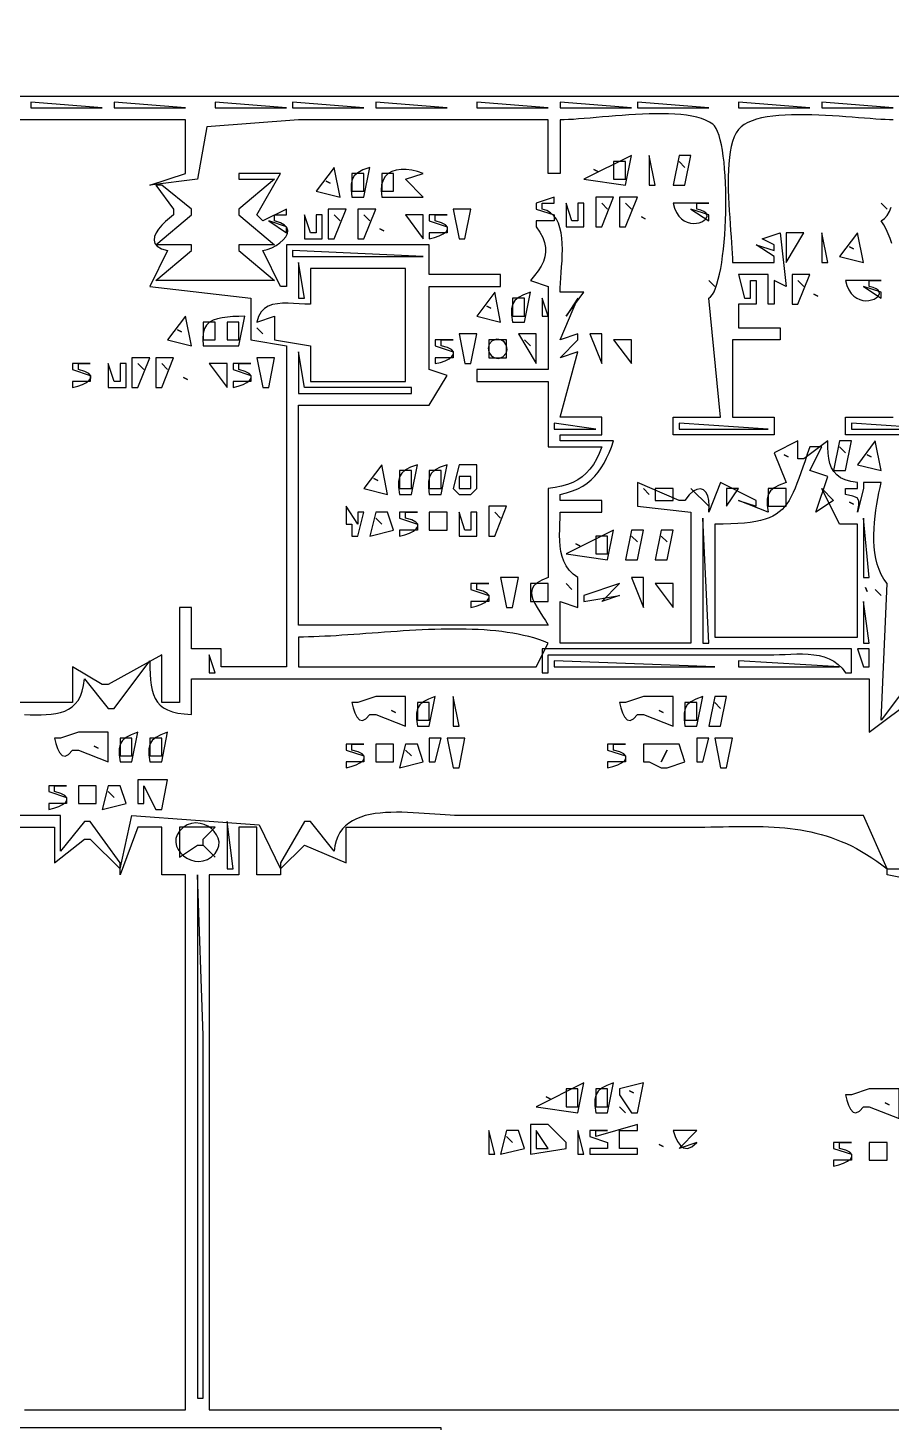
# Model space of a CAD drawing. Extents: x 0 to 1224, y 0 to 792.
# Drawn here: x 199.5 to 344.7, y 322.9 to 557.5 of the extents above; entities that cross this region are included whole.
import ezdxf

# ---------------------------------------------------------------- set-up
doc = ezdxf.new("R2010")
doc.units = 0
doc.layers.add('C7', color=7, linetype='CONTINUOUS')

msp = doc.modelspace()

# ---------------------------------------------------------------- linework, layer by layer
at = {"layer": 'C7'}
for points in [[(49, 773), (49, 134), (245, 134), (245, 215), (269, 214), (269, 322), (93, 322), (91, 415), (61, 415), (61, 498), (93, 498), (93, 546), (427, 546), (513, 546)], [(200, 545), (200, 544), (212, 544), (200, 545)], [(214, 545), (214, 544), (226, 544), (214, 545)], [(231, 545), (231, 544), (243, 544), (231, 545)], [(244, 545), (244, 544), (256, 544), (244, 545)], [(258, 545), (258, 544), (270, 544), (258, 545)], [(275, 545), (275, 544), (287, 544), (275, 545)], [(289, 545), (289, 544), (301, 544), (289, 545)], [(302, 545), (302, 544), (314, 544), (302, 545)], [(319, 545), (319, 544), (331, 544), (319, 545)], [(333, 545), (333, 544), (345, 544), (333, 545)], [(345, 542), (344.3893, 542.0101), (343.6942, 542.0386), (342.9218, 542.0829), (342.079, 542.1402), (341.1729, 542.2079), (340.2105, 542.2832), (339.1989, 542.3634), (338.145, 542.4458), (337.056, 542.5277), (335.9388, 542.6064), (334.8005, 542.6793), (333.6481, 542.7435), (332.4886, 542.7965), (331.329, 542.8354), (330.1765, 542.8577), (329.0379, 542.8605), (327.9204, 542.8412), (326.831, 542.7971), (325.7767, 542.7255), (324.7645, 542.6237), (323.8015, 542.4889), (322.8947, 542.3185), (322.0511, 542.1098), (321.2778, 541.86), (320.5818, 541.5665), (319.97, 541.2266), (319.4497, 540.8375), (319.0277, 540.3966), (318.6344, 539.8119), (318.2993, 539.1333), (318.0187, 538.3692), (317.7887, 537.528), (317.6057, 536.6179), (317.4656, 535.6474), (317.3649, 534.6249), (317.2996, 533.5586), (317.2661, 532.4569), (317.2604, 531.3282), (317.2788, 530.1808), (317.3176, 529.0232), (317.3729, 527.8636), (317.4409, 526.7104), (317.5178, 525.572), (317.5999, 524.4568), (317.6833, 523.373), (317.7643, 522.3291), (317.8391, 521.3334), (317.9038, 520.3943), (317.9547, 519.5201), (317.988, 518.7192), (318, 518), (325, 518), (325, 519), (322, 521), (325, 520), (325, 521), (323, 522), (326, 523), (327, 514), (325, 515), (325, 511), (324, 511), (324, 516), (319, 516), (320, 512), (321, 512), (321, 515), (322, 515), (322, 511), (319, 511), (319, 507), (326, 507), (326, 505), (318, 505), (318, 492), (325, 492), (325, 489), (308, 489), (308, 492), (316, 492), (314, 512), (314.311, 512.2409), (314.6053, 512.6087), (314.8826, 513.0948), (315.1427, 513.6911), (315.3854, 514.3891), (315.6106, 515.1806), (315.8181, 516.0571), (316.0076, 517.0105), (316.179, 518.0323), (316.332, 519.1142), (316.4665, 520.248), (316.5822, 521.4252), (316.6791, 522.6376), (316.7568, 523.8768), (316.8153, 525.1345), (316.8542, 526.4024), (316.8734, 527.6721), (316.8728, 528.9354), (316.852, 530.1838), (316.811, 531.4091), (316.7495, 532.603), (316.6674, 533.7571), (316.5644, 534.863), (316.4403, 535.9125), (316.295, 536.8973), (316.1282, 537.8089), (315.9399, 538.6392), (315.7296, 539.3797), (315.4974, 540.0221), (315.2429, 540.5581), (314.966, 540.9794), (314.6666, 541.2777), (314.1113, 541.6381), (313.4743, 541.95), (312.7617, 542.2163), (311.9795, 542.4396), (311.1341, 542.6226), (310.2315, 542.7681), (309.2779, 542.8789), (308.2796, 542.9576), (307.2426, 543.007), (306.1731, 543.0299), (305.0773, 543.0289), (303.9614, 543.0068), (302.8315, 542.9663), (301.6938, 542.9101), (300.5545, 542.8411), (299.4197, 542.7618), (298.2956, 542.6751), (297.1883, 542.5838), (296.1041, 542.4904), (295.0492, 542.3978), (294.0295, 542.3086), (293.0515, 542.2257), (292.1211, 542.1517), (291.2446, 542.0894), (290.4281, 542.0415), (289.6778, 542.0108), (289, 542), (289, 533), (287, 533), (287, 542), (245, 542), (229.603394, 540.820984), (228, 532), (220, 531), (226, 533), (226, 542), (129, 542)], [(293, 532), (300, 531), (301, 536), (293, 532)], [(298, 535), (298, 532), (300, 532), (300, 535), (298, 535)], [(304, 536), (304, 531), (305, 531), (304, 536)], [(309, 536), (308, 531), (309, 531), (310, 531), (311, 536), (309, 536)], [(309, 535), (310, 534), (309, 535)], [(235, 533), (235, 532), (241, 532), (235, 527), (235, 526), (241, 521), (235, 521), (235, 520), (241, 515), (221, 515), (227, 520), (227, 521), (221, 521), (227, 526), (227, 527), (222, 531), (221, 531), (224, 527), (224, 526), (223.3157, 525.4748), (222.6441, 524.896), (222.0205, 524.28), (221.4802, 523.6435), (221.0586, 523.0029), (220.791, 522.3747), (220.7128, 521.7756), (220.8592, 521.222), (221.2656, 520.7305), (221.9674, 520.3176), (223, 520), (220, 514), (237, 512), (237, 505), (243, 504), (243, 450), (232, 450), (232, 453), (227, 453), (227, 460), (225, 460), (225, 444), (222, 444), (222, 452), (213, 447), (212, 447), (207, 450), (207, 444), (186, 444)], [(349, 449), (343, 441), (344, 464), (343.4663, 464.7333), (343.0154, 465.5272), (342.6424, 466.3749), (342.3422, 467.2699), (342.1099, 468.2053), (341.9405, 469.1746), (341.829, 470.1708), (341.7704, 471.1875), (341.7597, 472.2178), (341.7921, 473.2551), (341.8624, 474.2927), (341.9657, 475.3238), (342.0971, 476.3418), (342.2515, 477.3399), (342.4239, 478.3115), (342.6095, 479.2498), (342.8032, 480.1482), (343, 481), (340, 481), (340, 480), (339, 476), (339.2502, 477.1828), (339.257, 477.9433), (338.9386, 478.4124), (338.2135, 478.721), (337, 479), (337, 480), (339, 480), (339, 481), (337.8934, 481.1717), (336.959, 481.4424), (336.1828, 481.81), (335.5509, 482.2724), (335.0494, 482.8278), (334.6644, 483.4741), (334.382, 484.2093), (334.1883, 485.0315), (334.0693, 485.9387), (334.0112, 486.9288), (334, 488), (330, 485), (329, 485), (329, 488), (325, 486), (327, 481), (325.8519, 480.5726), (324.9911, 480.12), (324.389, 479.5998), (324.0172, 478.97), (323.8474, 478.1882), (323.8511, 477.2122), (324, 476), (319, 478), (322, 477), (322, 478), (316, 481), (314, 476), (314.0924, 477.0658), (314.0325, 477.9934), (313.8364, 478.7624), (313.5201, 479.3527), (313.0997, 479.7438), (312.5914, 479.9153), (312.0111, 479.847), (311.3751, 479.5186), (310.6993, 478.9097), (310, 478), (309, 478), (302, 481), (302, 477), (311, 476), (311, 454), (289, 454), (289, 461), (292, 460), (292, 465), (291.1974, 465.6041), (290.5449, 466.2684), (290.0277, 466.9875), (289.6306, 467.756), (289.3388, 468.5684), (289.1374, 469.4194), (289.0113, 470.3035), (288.9456, 471.2152), (288.9254, 472.1493), (288.9356, 473.1002), (288.9615, 474.0626), (288.9879, 475.031), (289, 476), (296, 476), (296, 478), (289, 478), (289, 479), (290.088, 479.2608), (291.0802, 479.5799), (291.9834, 479.9575), (292.8044, 480.3935), (293.5502, 480.8882), (294.2274, 481.4417), (294.843, 482.0541), (295.4037, 482.7254), (295.9165, 483.456), (296.3882, 484.2458), (296.8255, 485.0949), (297.2353, 486.0036), (297.6245, 486.9719), (298, 488), (289, 488), (289, 489), (296, 489), (296, 492), (289, 492), (292, 503), (289, 502), (292, 505), (292, 506), (289, 505), (292, 512), (290, 509), (293, 513), (289, 513), (289.0166, 513.7407), (289.0605, 514.5526), (289.1225, 515.4233), (289.1933, 516.3402), (289.264, 517.2907), (289.3253, 518.2623), (289.3681, 519.2424), (289.3832, 520.2185), (289.3615, 521.1781), (289.2938, 522.1086), (289.171, 522.9974), (288.984, 523.8321), (288.7235, 524.6001), (288.3805, 525.2887), (287.9458, 525.8856), (287.4102, 526.3781), (286.7647, 526.7538), (286, 527), (286, 528), (288, 528), (288, 529), (285, 528), (285, 527), (288, 526), (288, 525), (285, 525), (285, 524), (285.6138, 523.096), (286.0711, 522.223), (286.3771, 521.3764), (286.537, 520.5514), (286.556, 519.7436), (286.4392, 518.9484), (286.1918, 518.1611), (285.819, 517.3772), (285.326, 516.5921), (284.7179, 515.8012), (284, 515), (287, 514), (287, 500), (275, 500), (275, 498), (287, 498), (287, 487), (296, 487), (295.5757, 485.8971), (295.1085, 484.9067), (294.5936, 484.0234), (294.0259, 483.2417), (293.4007, 482.5563), (292.7129, 481.9618), (291.9578, 481.4527), (291.1304, 481.0237), (290.2258, 480.6693), (289.2391, 480.3842), (288.1655, 480.1629), (287, 480), (287, 465), (285.9317, 464.5762), (285.1441, 464.1156), (284.6092, 463.6195), (284.2989, 463.0893), (284.1853, 462.5263), (284.2404, 461.9318), (284.4363, 461.3071), (284.7449, 460.6536), (285.1383, 459.9726), (285.5885, 459.2654), (286.0674, 458.5333), (286.5473, 457.7777), (287, 457), (245, 457), (245, 494), (267, 494), (270, 499), (267, 500), (267, 514), (279, 514), (279, 516), (267, 516), (267, 521), (243, 521), (243, 514), (242, 514), (239, 520), (239.7548, 520.2029), (240.5073, 520.5043), (241.226, 520.8863), (241.8796, 521.331), (242.4368, 521.8206), (242.8661, 522.3371), (243.1362, 522.8627), (243.2157, 523.3794), (243.0731, 523.8694), (242.6773, 524.3147), (241.9967, 524.6975), (241, 525), (241, 526), (243, 526), (243, 527), (239, 525), (238, 526), (242, 533), (235, 533)], [(251, 534), (248, 530), (252, 529), (251, 534)], [(254, 529), (256, 529), (257, 534), (255.8519, 533.5726), (254.991, 533.12), (254.3889, 532.5998), (254.0172, 531.9699), (253.8474, 531.1881), (253.8511, 530.2122), (254, 529)], [(254, 533), (254, 530), (256, 530), (256, 533), (254, 533)], [(259, 529), (266, 529), (263, 532), (266, 533), (265.012, 533.3037), (264.0482, 533.5178), (263.1234, 533.6345), (262.2524, 533.6459), (261.4501, 533.544), (260.7312, 533.3211), (260.1106, 532.9692), (259.603, 532.4805), (259.2234, 531.8471), (258.9864, 531.0611), (258.907, 530.1147), (259, 529)], [(259, 533), (259, 530), (261, 530), (261, 533), (259, 533)], [(294.666656, 533.666687), (295.333344, 533.333313), (294.666656, 533.666687)], [(249.666672, 531.666687), (250.333328, 531.333313), (249.666672, 531.666687)], [(290, 528), (290, 524), (293, 524), (293, 528), (292, 528), (292, 525), (291, 525), (290, 528)], [(295, 529), (295, 524), (296, 524), (298, 529), (295, 529)], [(296, 528), (297, 527), (296, 528)], [(299, 529), (299, 524), (300, 524), (302, 529), (299, 529)], [(300, 528), (301, 527), (300, 528)], [(309, 528), (308, 528), (308.2392, 527.1233), (308.5619, 526.3958), (308.9533, 525.8071), (309.3988, 525.3469), (309.884, 525.0047), (310.3942, 524.7703), (310.9148, 524.6333), (311.4313, 524.5833), (311.9291, 524.6099), (312.3936, 524.7028), (312.8102, 524.8517), (313.1644, 525.0462), (313.4415, 525.2759), (313.6271, 525.5304), (313.7064, 525.7995), (313.665, 526.0727), (313.4882, 526.3397), (313.1615, 526.5902), (312.6702, 526.8137), (312, 527), (312, 528), (314, 528), (309, 528)], [(343, 528), (344, 527), (343, 528)], [(246, 526), (246, 522), (249, 522), (249, 526), (248, 526), (248, 523), (247, 523), (246, 526)], [(250, 527), (250, 522), (251, 522), (253, 527), (250, 527)], [(251, 526), (252, 525), (251, 526)], [(255, 527), (255, 522), (256, 522), (258, 527), (255, 527)], [(256, 526), (257, 525), (256, 526)], [(263, 526), (266, 522), (266, 526), (265, 526), (263, 526)], [(267, 526), (267, 525), (270, 524), (270, 523), (267, 523), (267, 522), (267.8899, 522.2117), (268.6848, 522.4919), (269.342, 522.8242), (269.8187, 523.1925), (270.0722, 523.5802), (270.0599, 523.9711), (269.7388, 524.3489), (269.0665, 524.6973), (268, 525), (268, 526), (270, 526), (267, 526)], [(271, 527), (272, 522), (273, 522), (274, 527), (271, 527)], [(302.666656, 525.666687), (303.333344, 525.333313), (302.666656, 525.666687)], [(311, 527), (314, 525), (314, 526), (311, 527)], [(344.7838, 521.1826), (344.5035, 522.0265), (344.1867, 522.8328), (343.8317, 523.5989), (343.4367, 524.3221), (343, 525), (343.5471, 525.3956), (344.0092, 525.9253), (344.3927, 526.5752), (344.7039, 527.3314)], [(240, 525), (243, 523), (243, 524), (240, 525)], [(258.666656, 523.666687), (259.333344, 523.333313), (258.666656, 523.666687)], [(327, 523), (327, 522), (327, 519), (327, 518), (330, 523), (327, 523)], [(333, 523), (333, 518), (334, 518), (333, 523)], [(339, 523), (336, 519), (340, 518), (339, 523)], [(337.666656, 520.666687), (338.333344, 520.333313), (337.666656, 520.666687)], [(244, 520), (244, 519), (266, 519), (244, 520)], [(247, 517), (247, 511), (246.0746, 511.0215), (245.1308, 511.0706), (244.1835, 511.1242), (243.2479, 511.1593), (242.3391, 511.1527), (241.4723, 511.0813), (240.6626, 510.9221), (239.9251, 510.6519), (239.275, 510.2477), (238.7273, 509.6864), (238.2973, 508.9448), (238, 508), (241, 509), (241, 505), (247, 504), (247, 498), (263, 498), (263, 517), (247, 517)], [(245, 518), (245, 512), (246, 512), (245, 518)], [(328, 516), (328, 511), (329, 511), (331, 516), (328, 516)], [(314, 515), (315, 514), (314, 515)], [(329, 515), (330, 514), (329, 515)], [(338, 515), (337, 515), (337.2392, 514.1233), (337.5619, 513.3958), (337.9533, 512.8071), (338.3988, 512.3469), (338.884, 512.0047), (339.3942, 511.7703), (339.9148, 511.6333), (340.4313, 511.5833), (340.9291, 511.6099), (341.3936, 511.7028), (341.8102, 511.8517), (342.1644, 512.0462), (342.4415, 512.2759), (342.6271, 512.5304), (342.7064, 512.7995), (342.665, 513.0727), (342.4882, 513.3397), (342.1615, 513.5902), (341.6702, 513.8137), (341, 514), (341, 515), (343, 515), (338, 515)], [(340, 514), (343, 512), (343, 513), (340, 514)], [(278, 513), (275, 509), (279, 508), (278, 513)], [(281, 508), (283, 508), (284, 513), (282.8519, 512.5726), (281.9911, 512.12), (281.389, 511.5998), (281.0172, 510.97), (280.8474, 510.1882), (280.8511, 509.2122), (281, 508)], [(281, 512), (281, 509), (283, 509), (283, 512), (281, 512)], [(286, 512), (286, 509), (287, 509), (286, 512)], [(331.666656, 512.666687), (332.333344, 512.333313), (331.666656, 512.666687)], [(226, 509), (223, 505), (227, 504), (226, 509)], [(229, 504), (235, 504), (236, 509), (234.9785, 508.9501), (233.9908, 508.9013), (233.0507, 508.8334), (232.1718, 508.726), (231.3681, 508.5586), (230.6531, 508.3111), (230.0408, 507.9628), (229.5448, 507.4936), (229.179, 506.8831), (228.957, 506.1109), (228.8928, 505.1566), (229, 504)], [(276.666656, 510.666656), (277.333344, 510.333344), (276.666656, 510.666656)], [(224.666672, 506.666656), (225.333328, 506.333344), (224.666672, 506.666656)], [(229, 508), (229, 505), (231, 505), (231, 508), (229, 508)], [(233, 508), (233, 505), (235, 505), (235, 508), (233, 508)], [(238, 507), (239, 506), (238, 507)], [(268, 505), (268, 504), (271, 503), (271, 502), (268, 502), (268, 501), (268.8898, 501.2117), (269.6847, 501.4919), (270.3419, 501.8242), (270.8187, 502.1925), (271.0723, 502.5802), (271.0599, 502.9711), (270.7389, 503.3489), (270.0665, 503.6973), (269, 504), (269, 505), (271, 505), (268, 505)], [(272, 506), (273, 501), (274, 501), (275, 506), (272, 506)], [(277.6026, 504.843384), (277.0654, 504.2691), (276.8974, 503.6017), (277.0357, 502.9351), (277.4177, 502.3632), (277.9804, 501.9802), (278.6613, 501.88), (279.3974, 502.1566)], [(277, 505), (277, 502), (280, 502), (280, 505), (277, 505)], [(279.3973, 502.1566), (279.9344, 502.7307), (280.1024, 503.3981), (279.9641, 504.0648), (279.5822, 504.6366), (279.0194, 505.0197), (278.3386, 505.1199), (277.6026, 504.8434)], [(282, 506), (285, 501), (285, 506), (282, 506)], [(283, 505), (284, 504), (283, 505)], [(294, 506), (296, 501), (296, 506), (294, 506)], [(298, 505), (301, 501), (301, 505), (300, 505), (298, 505)], [(217, 502), (217, 497), (218, 497), (220, 502), (217, 502)], [(221, 502), (221, 497), (222, 497), (224, 502), (221, 502)], [(238, 502), (239, 497), (240, 497), (241, 502), (238, 502)], [(245, 503), (245, 496), (264, 496), (264, 497), (246, 497), (245, 503)], [(207, 501), (207, 500), (210, 499), (210, 498), (207, 498), (207, 497), (207.8898, 497.2117), (208.6847, 497.4919), (209.3419, 497.8242), (209.8187, 498.1925), (210.0723, 498.5802), (210.0599, 498.9711), (209.7389, 499.3489), (209.0665, 499.6973), (208, 500), (208, 501), (210, 501), (207, 501)], [(213, 501), (213, 497), (216, 497), (216, 501), (215, 501), (215, 498), (214, 498), (213, 501)], [(218, 501), (219, 500), (218, 501)], [(222, 501), (223, 500), (222, 501)], [(230, 501), (233, 497), (233, 501), (232, 501), (230, 501)], [(234, 501), (234, 500), (237, 499), (237, 498), (234, 498), (234, 497), (234.8898, 497.2117), (235.6847, 497.4919), (236.3419, 497.8242), (236.8186, 498.1925), (237.0722, 498.5802), (237.0599, 498.9711), (236.7389, 499.3489), (236.0665, 499.6973), (235, 500), (235, 501), (237, 501), (234, 501)], [(225.666672, 498.666656), (226.333328, 498.333344), (225.666672, 498.666656)], [(288, 491), (288, 490), (295, 490), (288, 491)], [(309, 491), (309, 490), (324, 490), (309, 491)], [(354, 489), (337, 489), (337, 492), (345, 492)], [(338, 491), (338, 490), (353, 490), (338, 491)], [(336, 488), (335, 483), (336, 483), (337, 483), (338, 488), (336, 488)], [(342, 488), (339, 484), (343, 483), (342, 488)], [(331, 487), (330.5779, 485.794), (330.1884, 484.6618), (329.8253, 483.6012), (329.4827, 482.6101), (329.1545, 481.6862), (328.8349, 480.8275), (328.5177, 480.0318), (328.1971, 479.2968), (327.867, 478.6205), (327.5214, 478.0006), (327.1544, 477.4351), (326.7599, 476.9217), (326.332, 476.4584), (325.8646, 476.0428), (325.3518, 475.6729), (324.7876, 475.3465), (324.166, 475.0615), (323.481, 474.8156), (322.7266, 474.6068), (321.8969, 474.4328), (320.9858, 474.2916), (319.9873, 474.1808), (318.8954, 474.0984), (317.7043, 474.0423), (316.4078, 474.0102), (315, 474), (315, 455), (339, 455), (339, 474), (336, 474), (333, 480), (335, 478), (332, 476), (334, 482), (331, 483), (333, 487), (331, 487)], [(326.666656, 485.666656), (327.333344, 485.333344), (326.666656, 485.666656)], [(336, 487), (337, 486), (336, 487)], [(340.666656, 485.666656), (341.333344, 485.333344), (340.666656, 485.666656)], [(259, 484), (256, 480), (260, 479), (259, 484)], [(262, 479), (264, 479), (265, 484), (263.8519, 483.5726), (262.9911, 483.12), (262.389, 482.5998), (262.0172, 481.97), (261.8474, 481.1882), (261.8511, 480.2122), (262, 479)], [(267, 479), (269, 479), (270, 484), (268.8519, 483.5726), (267.9911, 483.12), (267.389, 482.5998), (267.0172, 481.97), (266.8474, 481.1882), (266.8511, 480.2122), (267, 479)], [(272, 484), (271, 480), (272, 479), (274, 479), (275, 480), (275, 484), (272, 484)], [(257.666656, 481.666656), (258.333344, 481.333344), (257.666656, 481.666656)], [(262, 483), (262, 480), (264, 480), (264, 483), (262, 483)], [(267, 483), (267, 480), (269, 480), (269, 483), (267, 483)], [(272, 482), (272, 480), (274, 480), (274, 482), (272, 482)], [(303, 480), (304, 479), (303, 480)], [(305, 480), (305, 478), (308, 478), (308, 480), (305, 480)], [(311, 480), (314, 477), (311, 480)], [(317, 480), (317, 477), (319, 480), (317, 480)], [(324, 480), (324, 477), (327, 477), (327, 480), (324, 480)], [(253, 477), (253, 474), (254, 474), (254, 472), (255, 472), (256, 476), (255, 476), (255, 474), (253, 477)], [(277, 477), (277, 472), (278, 472), (280, 477), (277, 477)], [(337.666656, 477.666656), (338.333344, 477.333344), (337.666656, 477.666656)], [(258, 476), (257, 472), (261, 473), (260, 476), (258, 476)], [(258, 475), (259, 474), (258, 475)], [(262, 476), (262, 475), (265, 474), (265, 473), (262, 473), (262, 472), (262.8898, 472.2117), (263.6847, 472.4919), (264.3419, 472.8242), (264.8187, 473.1925), (265.0723, 473.5802), (265.0599, 473.9711), (264.7389, 474.3489), (264.0665, 474.6973), (263, 475), (263, 476), (265, 476), (262, 476)], [(267, 476), (267, 473), (268, 473), (269, 473), (270, 473), (270, 476), (269, 476), (267, 476)], [(272, 476), (272, 472), (275, 472), (275, 476), (274, 476), (274, 473), (273, 473), (272, 476)], [(278, 476), (279, 475), (278, 476)], [(313, 475), (313, 454), (314, 454), (313, 475)], [(340, 475), (340, 465), (341, 465), (340, 475)], [(290, 469), (297, 468), (298, 473), (290, 469)], [(295, 472), (295, 469), (297, 469), (297, 472), (295, 472)], [(301, 473), (300, 468), (301, 468), (302, 468), (303, 473), (301, 473)], [(301, 472), (302, 471), (301, 472)], [(306, 473), (305, 468), (306, 468), (307, 468), (308, 473), (306, 473)], [(306, 472), (307, 471), (306, 472)], [(291.666656, 470.666656), (292.333344, 470.333344), (291.666656, 470.666656)], [(279, 465), (280, 460), (281, 460), (282, 465), (279, 465)], [(301, 465), (303, 460), (303, 465), (301, 465)], [(274, 464), (274, 463), (277, 462), (277, 461), (274, 461), (274, 460), (274.8898, 460.2117), (275.6847, 460.4919), (276.3419, 460.8242), (276.8187, 461.1925), (277.0723, 461.5802), (277.0599, 461.9711), (276.7389, 462.3489), (276.0665, 462.6973), (275, 463), (275, 464), (277, 464), (274, 464)], [(284, 464), (284, 461), (287, 461), (287, 464), (284, 464)], [(290, 464), (291, 463), (290, 464)], [(293, 462), (293, 461), (299, 462), (296, 461), (299, 464), (293, 462)], [(305, 464), (308, 460), (308, 464), (307, 464), (305, 464)], [(340.333344, 463.333344), (340.666656, 462.666656), (340.333344, 463.333344)], [(342, 463), (343, 462), (342, 463)], [(340, 461), (340, 454), (341, 454), (340, 461)], [(245, 455), (245, 450), (285, 450), (287, 454), (286.2205, 454.3084), (285.4159, 454.5911), (284.5875, 454.8489), (283.7364, 455.0827), (282.8636, 455.2934), (281.9704, 455.4819), (281.0579, 455.6491), (280.1272, 455.7958), (279.1795, 455.923), (278.2159, 456.0316), (277.2376, 456.1224), (276.2457, 456.1963), (275.2413, 456.2543), (274.2256, 456.2973), (273.1998, 456.326), (272.165, 456.3415), (271.1223, 456.3445), (270.0729, 456.3361), (269.0179, 456.3171), (267.9585, 456.2883), (266.8957, 456.2507), (265.8309, 456.2052), (264.765, 456.1527), (263.6993, 456.094), (262.6349, 456.0301), (261.5729, 455.9618), (260.5144, 455.8901), (259.4607, 455.8158), (258.4129, 455.7398), (257.3721, 455.663), (256.3394, 455.5864), (255.316, 455.5107), (254.3031, 455.437), (253.3018, 455.366), (252.3132, 455.2987), (251.3384, 455.236), (250.3787, 455.1787), (249.4352, 455.1278), (248.5089, 455.0842), (247.6011, 455.0487), (246.7129, 455.0222), (245.8455, 455.0057), (245, 455)], [(286, 453), (286, 449), (287, 449), (287, 452), (324, 452), (324.9279, 452.0143), (325.8784, 452.0496), (326.8443, 452.0938), (327.8182, 452.135), (328.7931, 452.1615), (329.7616, 452.1614), (330.7165, 452.1226), (331.6506, 452.0335), (332.5567, 451.8821), (333.4275, 451.6564), (334.2558, 451.3448), (335.0345, 450.9352), (335.7562, 450.4157), (336.4138, 449.7746), (337, 449), (338, 449), (338, 453), (286, 453)], [(339, 453), (340, 450), (341, 450), (341, 453), (339, 453)], [(198.9321, 441.9703), (199.879, 441.9478), (200.8067, 441.9332), (201.71, 441.9362), (202.5842, 441.9665), (203.4243, 442.0338), (204.2252, 442.1479), (204.9822, 442.3185), (205.6902, 442.5553), (206.3444, 442.868), (206.9397, 443.2664), (207.4712, 443.7601), (207.9341, 444.359), (208.3234, 445.0727), (208.634, 445.9109), (208.8612, 446.8834), (209, 448), (213, 443), (214, 443), (220, 451), (220.0123, 449.8536), (220.0475, 448.7887), (220.1152, 447.8045), (220.2251, 446.9002), (220.3871, 446.0751), (220.6106, 445.3283), (220.9056, 444.659), (221.2816, 444.0664), (221.7484, 443.5498), (222.3158, 443.1083), (222.9933, 442.7411), (223.7908, 442.4475), (224.7179, 442.2266), (225.7844, 442.0777), (227, 442), (227, 448), (341, 448), (341, 439), (349, 445)], [(230, 452), (230, 449), (231, 449), (230, 452)], [(288, 451), (288, 450), (315, 450), (288, 451)], [(319, 451), (319, 450), (336, 450), (319, 451)], [(258, 445), (255, 444), (254, 444), (254.2117, 443.0964), (254.4904, 442.2551), (254.8392, 441.5622), (255.2614, 441.104), (255.7601, 440.9667), (256.3385, 441.2366), (257, 442), (258, 442), (263, 440), (263, 445), (258, 445)], [(265, 440), (267, 440), (268, 445), (266.8519, 444.5726), (265.9911, 444.12), (265.389, 443.5998), (265.0172, 442.97), (264.8474, 442.1882), (264.8511, 441.2122), (265, 440)], [(265, 444), (265, 441), (267, 441), (267, 444), (265, 444)], [(271, 445), (271, 440), (272, 440), (271, 445)], [(303, 445), (300, 444), (299, 444), (299.2117, 443.0964), (299.4904, 442.2551), (299.8392, 441.5622), (300.2614, 441.104), (300.7601, 440.9667), (301.3385, 441.2366), (302, 442), (303, 442), (308, 440), (308, 445), (303, 445)], [(310, 440), (312, 440), (313, 445), (311.8519, 444.5726), (310.9911, 444.12), (310.389, 443.5998), (310.0172, 442.97), (309.8474, 442.1882), (309.8511, 441.2122), (310, 440)], [(310, 444), (310, 441), (312, 441), (312, 444), (310, 444)], [(315, 445), (314, 440), (315, 440), (316, 440), (317, 445), (315, 445)], [(315, 444), (316, 443), (315, 444)], [(260.666656, 442.666656), (261.333344, 442.333344), (260.666656, 442.666656)], [(305.666656, 442.666656), (306.333344, 442.333344), (305.666656, 442.666656)], [(208, 439), (205, 438), (204, 438), (204.2117, 437.0964), (204.4904, 436.2551), (204.8392, 435.5622), (205.2614, 435.104), (205.7601, 434.9667), (206.3385, 435.2366), (207, 436), (208, 436), (213, 434), (213, 439), (208, 439)], [(215, 434), (217, 434), (218, 439), (216.8519, 438.5726), (215.991, 438.12), (215.3889, 437.5998), (215.0172, 436.97), (214.8474, 436.1882), (214.8511, 435.2122), (215, 434)], [(220, 434), (222, 434), (223, 439), (221.8519, 438.5726), (220.9911, 438.12), (220.389, 437.5998), (220.0172, 436.97), (219.8474, 436.1882), (219.8511, 435.2122), (220, 434)], [(210.666672, 436.666656), (211.333328, 436.333344), (210.666672, 436.666656)], [(215, 438), (215, 435), (217, 435), (217, 438), (215, 438)], [(220, 438), (220, 435), (222, 435), (222, 438), (220, 438)], [(253, 437), (253, 436), (256, 435), (256, 434), (253, 434), (253, 433), (253.8898, 433.2117), (254.6847, 433.4919), (255.3419, 433.8242), (255.8187, 434.1925), (256.0722, 434.5802), (256.0599, 434.9711), (255.7389, 435.3489), (255.0665, 435.6973), (254, 436), (254, 437), (256, 437), (253, 437)], [(258, 437), (258, 434), (259, 434), (260, 434), (261, 434), (261, 437), (260, 437), (258, 437)], [(263, 437), (262, 433), (266, 434), (265, 437), (263, 437)], [(267, 438), (267, 434), (268, 434), (269, 438), (267, 438)], [(270, 438), (271, 433), (272, 433), (273, 438), (270, 438)], [(297, 437), (297, 436), (300, 435), (300, 434), (297, 434), (297, 433), (297.8898, 433.2117), (298.6847, 433.4919), (299.3419, 433.8242), (299.8187, 434.1925), (300.0723, 434.5802), (300.0599, 434.9711), (299.7389, 435.3489), (299.0665, 435.6973), (298, 436), (298, 437), (300, 437), (297, 437)], [(303, 437), (303, 434), (304, 434), (306, 433), (307, 433), (310, 434), (309, 437), (303, 437)], [(312, 438), (312, 434), (313, 434), (314, 438), (312, 438)], [(315, 438), (316, 433), (317, 433), (318, 438), (315, 438)], [(263, 436), (264, 435), (263, 436)], [(307, 436), (306, 434), (307, 436)], [(203, 430), (203, 429), (206, 428), (206, 427), (203, 427), (203, 426), (203.8898, 426.2117), (204.6847, 426.4919), (205.3419, 426.8242), (205.8186, 427.1925), (206.0722, 427.5802), (206.0599, 427.9711), (205.7389, 428.3489), (205.0665, 428.6973), (204, 429), (204, 430), (206, 430), (203, 430)], [(208, 430), (208, 427), (209, 427), (210, 427), (211, 427), (211, 430), (210, 430), (208, 430)], [(213, 430), (212, 426), (216, 427), (215, 430), (213, 430)], [(218, 431), (218, 427), (219, 427), (219, 430), (221, 426), (222, 426), (223, 431), (218, 431)], [(213, 429), (214, 428), (213, 429)], [(113, 425), (107, 416), (107, 415), (117.104942, 422.682098), (145, 423), (204, 423), (204, 417), (209, 421), (210, 421), (215, 416), (215, 417), (210, 424), (209, 424), (205, 419), (205, 425), (113, 425)], [(198.9171, 325.0108), (199.9188, 325.0102), (200.9205, 325.0095), (201.9224, 325.0089), (202.9244, 325.0083), (203.9265, 325.0077), (204.9287, 325.0071), (205.931, 325.0065), (206.9334, 325.006), (207.936, 325.0054), (208.9386, 325.0049), (209.9413, 325.0044), (210.9441, 325.0039), (211.9471, 325.0034), (212.9501, 325.003), (213.9533, 325.0026), (214.9565, 325.0022), (215.9599, 325.0018), (216.9634, 325.0015), (217.967, 325.0012), (218.9707, 325.0009), (219.9746, 325.0006), (220.9785, 325.0004), (221.9826, 325.0003), (222.9867, 325.0001), (223.991, 325), (224.9954, 325), (226, 325), (226, 415), (222, 415), (222, 423), (218, 423), (215, 415), (215, 416), (217, 425), (238.396606, 423.396606), (242, 416), (242, 415), (238, 415), (238, 423), (235, 423), (235, 415), (230, 415), (230, 325), (359, 325)], [(251, 419), (247, 424), (246, 424), (242, 417), (242, 416), (246, 420), (253, 417), (253, 423), (309, 423), (310.1064, 423.0035), (311.1957, 423.0131), (312.2685, 423.0274), (313.3252, 423.0452), (314.3666, 423.065), (315.3933, 423.0854), (316.4057, 423.1052), (317.4045, 423.123), (318.3904, 423.1375), (319.3639, 423.1471), (320.3255, 423.1507), (321.276, 423.1469), (322.2158, 423.1343), (323.1456, 423.1115), (324.066, 423.0772), (324.9775, 423.0301), (325.8808, 422.9687), (326.7765, 422.8918), (327.6651, 422.798), (328.5472, 422.6859), (329.4235, 422.5542), (330.2946, 422.4015), (331.1609, 422.2264), (332.0232, 422.0277), (332.882, 421.804), (333.7379, 421.5538), (334.5915, 421.2759), (335.4434, 420.9689), (336.2942, 420.6314), (337.1446, 420.2621), (337.9949, 419.8596), (338.846, 419.4226), (339.6983, 418.9498), (340.5526, 418.4397), (341.4092, 417.891), (342.2689, 417.3024), (343.1323, 416.6725), (344, 416), (340, 425), (272, 425), (271.2656, 425.0107), (270.4894, 425.0403), (269.6762, 425.0851), (268.8306, 425.1411), (267.9574, 425.2046), (267.0613, 425.2716), (266.147, 425.3385), (265.2193, 425.4012), (264.2829, 425.4561), (263.3424, 425.4993), (262.4027, 425.5269), (261.4685, 425.5352), (260.5444, 425.5202), (259.6353, 425.4782), (258.7458, 425.4054), (257.8806, 425.2978), (257.0445, 425.1518), (256.2422, 424.9633), (255.4785, 424.7287), (254.758, 424.4441), (254.0855, 424.1056), (253.4657, 423.7095), (252.9034, 423.2518), (252.4032, 422.7289), (251.9699, 422.1367), (251.6082, 421.4716), (251.3228, 420.7296), (251.1185, 419.907), (251, 419)], [(225.607254, 422.968384), (224.9927, 422.3764), (224.5926, 421.7516), (224.3881, 421.1103), (224.3606, 420.4687), (224.4915, 419.8429), (224.7619, 419.2492), (225.1531, 418.7039), (225.6466, 418.2232), (226.2237, 417.8234), (226.8655, 417.5207), (227.5534, 417.3312), (228.2688, 417.2714), (228.9929, 417.3573), (229.7071, 417.6053), (230.3927, 418.0316), (231.0071, 418.6235), (231.4072, 419.2482), (231.6117, 419.8895), (231.6391, 420.5312), (231.5083, 421.157), (231.2379, 421.7506), (230.8466, 422.2959), (230.3531, 422.7766), (229.7761, 423.1764), (229.1343, 423.4792), (228.4463, 423.6686), (227.7309, 423.7285), (227.0068, 423.6426), (226.2927, 423.3946), (225.6072, 422.9684)], [(225, 423), (225, 419), (225, 418), (228, 420), (229, 420), (231, 418), (229, 420), (229, 421), (231, 423), (225, 423)], [(233, 424), (233, 416), (234, 416), (233, 424)], [(349, 414), (344, 415), (344, 416), (347, 416)], [(228, 415), (228, 327), (229, 327), (229, 388), (228, 415)], [(285, 376), (292, 375), (293, 380), (285, 376)], [(295, 375), (297, 375), (298, 380), (296.8519, 379.5726), (295.9911, 379.12), (295.389, 378.5998), (295.0172, 377.9699), (294.8474, 377.1881), (294.8511, 376.2122), (295, 375)], [(299, 379), (299, 378), (301, 375), (302, 375), (303, 380), (299, 379)], [(286.666656, 377.666656), (287.333344, 377.333344), (286.666656, 377.666656)], [(290, 379), (290, 376), (292, 376), (292, 379), (290, 379)], [(295, 379), (295, 376), (297, 376), (297, 379), (295, 379)], [(300.666656, 378.666656), (301.333344, 378.333344), (300.666656, 378.666656)], [(341, 379), (338, 378), (337, 378), (337.2117, 377.0964), (337.4904, 376.2551), (337.8392, 375.5622), (338.2614, 375.104), (338.7601, 374.9667), (339.3385, 375.2366), (340, 376), (341, 376), (346, 374), (346, 379), (341, 379)], [(299, 376), (300, 375), (299, 376)], [(343.666656, 376.666656), (344.333344, 376.333344), (343.666656, 376.666656)], [(284, 373), (284, 368), (290, 369), (290, 370), (287, 373), (284, 373)], [(294, 372), (294, 371), (297, 370), (297, 369), (294, 369), (294, 368), (302, 368), (302, 369), (299, 369), (299, 372), (302, 372), (302, 373), (295, 371), (295, 372), (297, 372), (294, 372)], [(277, 372), (277, 368), (278, 368), (277, 372)], [(280, 372), (279, 368), (283, 369), (282, 372), (280, 372)], [(280, 371), (281, 370), (280, 371)], [(285, 372), (285, 369), (286, 369), (287, 369), (285, 372)], [(292, 372), (292, 368), (293, 368), (292, 372)], [(308, 372), (308.3568, 371.0001), (308.7618, 370.1368), (309.229, 369.471), (309.7723, 369.0635), (310.4059, 368.9753), (311.1438, 369.2671), (312, 370), (309, 369), (312, 372), (308, 372)], [(305.666656, 369.666656), (306.333344, 369.333344), (305.666656, 369.666656)], [(335, 370), (335, 369), (338, 368), (338, 367), (335, 367), (335, 366), (335.8898, 366.2116), (336.6847, 366.4918), (337.3419, 366.8242), (337.8186, 367.1924), (338.0722, 367.5802), (338.0599, 367.9711), (337.7389, 368.3489), (337.0665, 368.6973), (336, 369), (336, 370), (338, 370), (335, 370)], [(341, 370), (341, 367), (342, 367), (343, 367), (344, 367), (344, 370), (343, 370), (341, 370)]]:
    msp.add_lwpolyline(points, dxfattribs=at)

doc.saveas('drawing.dxf')
